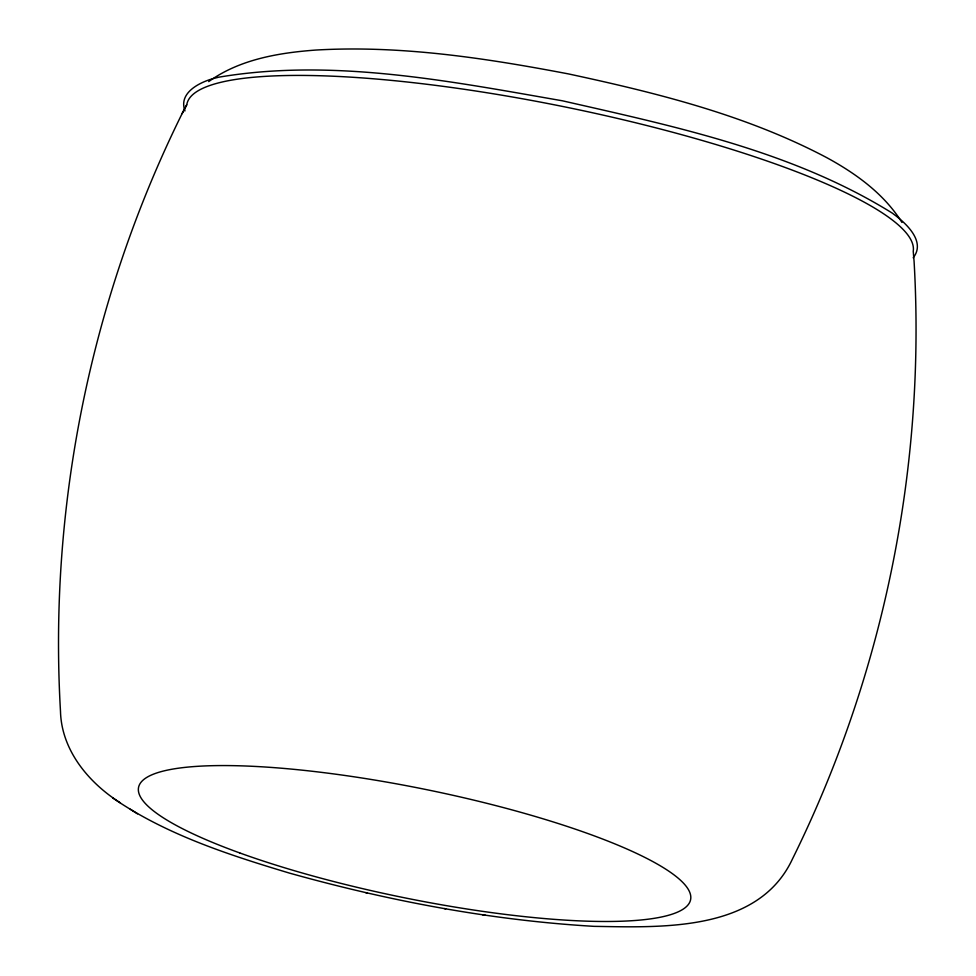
<?xml version="1.0" encoding="UTF-8"?>
<svg xmlns="http://www.w3.org/2000/svg" width="976" height="976" viewBox="0 0 976 976"><rect width="100%" height="100%" fill="white"/><g stroke="black" fill="none" stroke-linecap="round" stroke-linejoin="round"><path stroke-width="1.46" d="M186.709 104.835L182.085 113.643C90.914 298.034 48.556 505.971 60.488 711.333C61.451 750.324 88.767 782.85 120.365 802.845M913.182 257.774C926.261 241.475 905.63 222.857 893.443 214.012L892.686 213.366C793.049 151.28 675.477 126.575 562.396 100.796C449.924 81.215 332.072 57.84 218.063 77.311L217.111 77.616C202.569 80.752 177.669 91.695 184.989 110.91M182.085 113.643L186.782 104.725A370.551 72.614 11.5 0 1 561.31 106.189A370.551 72.614 11.5 0 1 913.231 251.235L914.073 261.263C926.004 466.626 883.646 674.562 792.475 858.953C758.413 932.129 661.594 927.42 593.969 926.346C490.782 920.283 388.643 900.86 289.213 873.032C227.981 854.61 165.786 834.517 112.667 797.892M208.693 81.618C239.547 59.365 278.648 52.802 315.773 50.057C400.599 45.116 485.389 58.072 568.496 73.92C657.019 92.964 746.457 115.144 826.965 157.758C856.05 173.63 884.134 193.919 901.946 222.443M482.534 914.744L485.194 915.183M444.287 908.583L445.678 908.802M365.756 892.686L366.952 892.979M130.272 809.214L137.47 813.85M239.718 852.926A281.637 55.181 11.5 0 0 687.189 905.85A281.637 55.181 11.5 0 0 316.895 771.809A281.637 55.181 11.5 0 0 239.718 852.926"/></g></svg>
